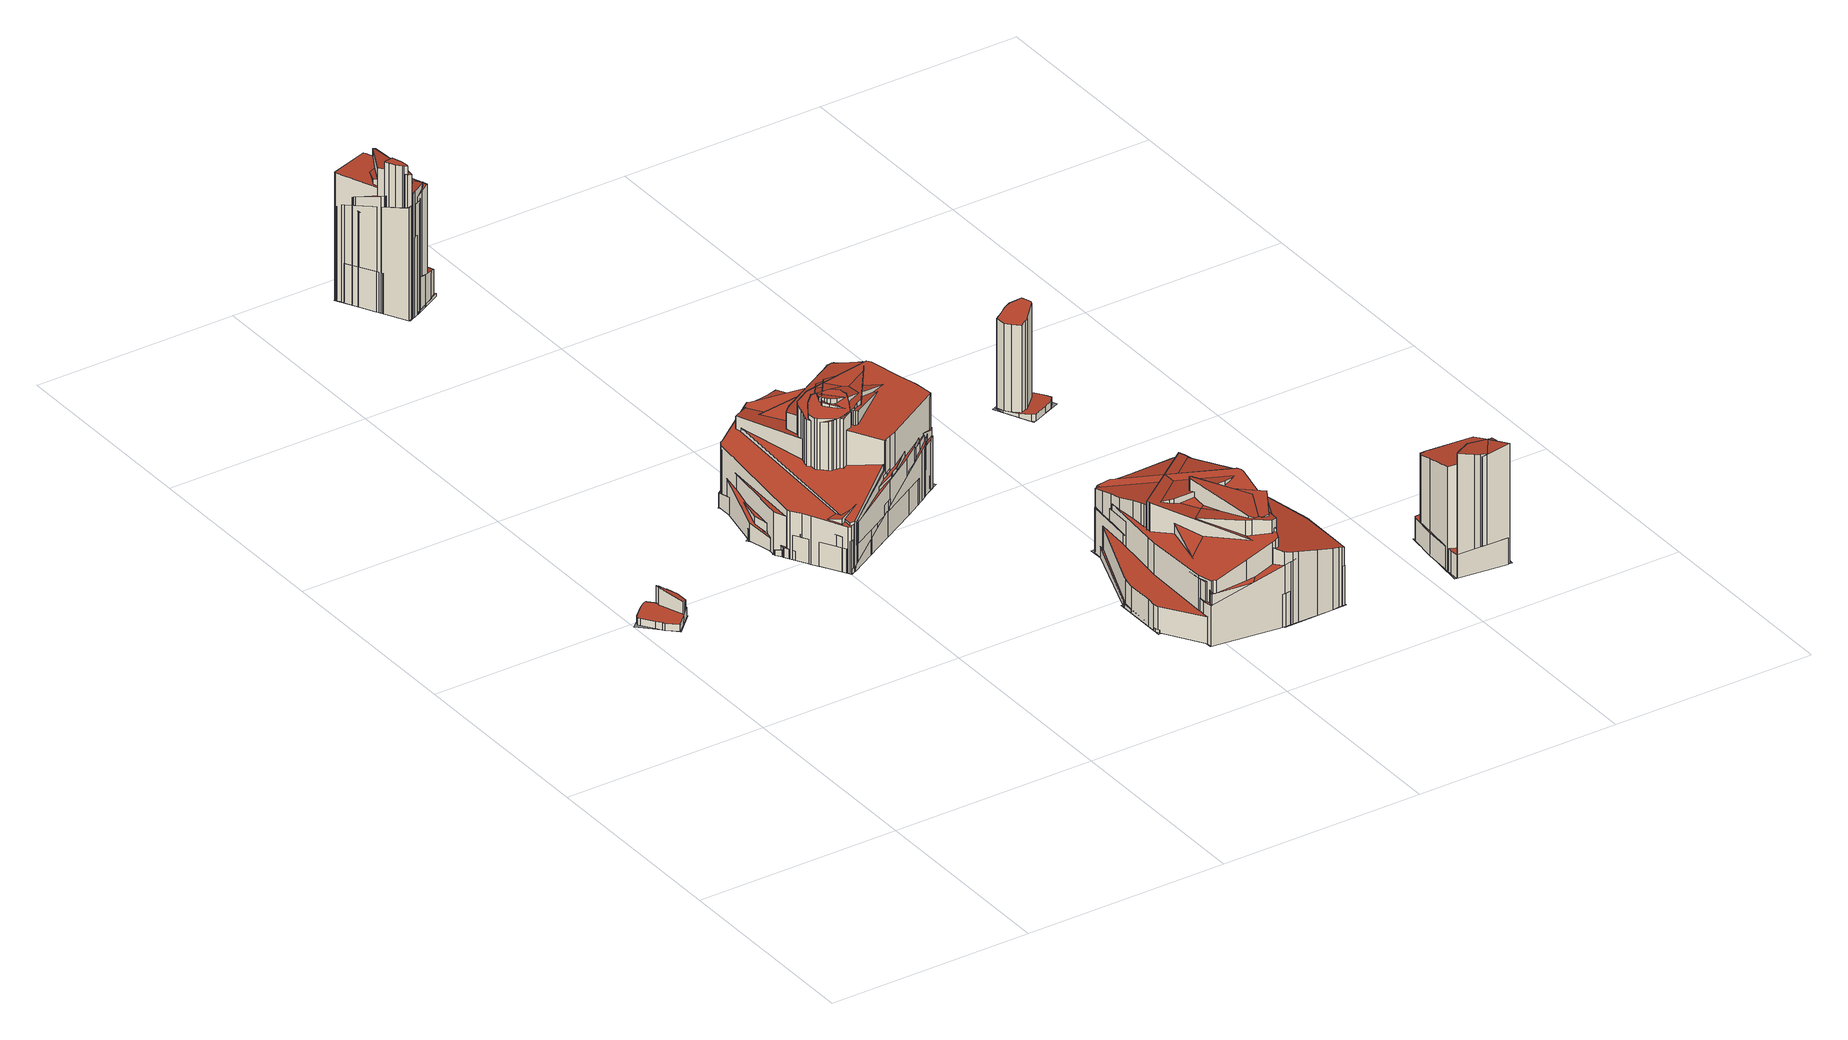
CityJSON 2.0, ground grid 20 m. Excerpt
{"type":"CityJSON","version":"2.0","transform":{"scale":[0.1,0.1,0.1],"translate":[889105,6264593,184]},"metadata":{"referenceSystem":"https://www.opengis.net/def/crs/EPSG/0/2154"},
"CityObjects":{
"building1":{"type":"Building","attributes":{"class":"Building"},"children":["building1-1"]},
"building1-1":{"type":"BuildingPart","parents":["building1"],"geometry":[{"type":"MultiSurface","lod":"2.2","boundaries":[[[0,1,2,3,4,5,6,7,8,9,10,11,12,13,14]],[[15,16,1,0]],[[16,17,2,1]],[[17,18,3,2]],[[18,19,4,3]],[[19,20,5,4]],[[20,21,6,5]],[[21,22,7,6]],[[22,23,8,7]],[[23,24,9,8]],[[24,25,10,9]],[[25,26,11,10]],[[26,27,12,11]],[[27,28,13,12]],[[28,29,14,13]],[[29,15,0,14]],[[30,31,32,33,34,35,36,37,38,39]],[[40,41,31,30]],[[41,42,32,31]],[[42,43,33,32]],[[43,44,34,33]],[[44,45,35,34]],[[45,46,36,35]],[[46,25,37,36]],[[25,47,38,37]],[[47,48,39,38]],[[48,40,30,39]],[[49,50,51,52]]],"semantics":{"surfaces":[{"type":"RoofSurface","rf_azimuth":213.31,"rf_slope":3.56},{"type":"WallSurface","on_footprint_edge":true},{"type":"RoofSurface","rf_azimuth":341.63,"rf_slope":17.51},{"type":"GroundSurface"}],"values":[0,1,1,1,1,1,1,1,1,1,1,1,1,1,1,1,2,1,1,1,1,1,1,1,1,1,1,3]}}]},
"building2":{"type":"Building","attributes":{"class":"Building"},"children":["building2-1"]},
"building2-1":{"type":"BuildingPart","parents":["building2"],"geometry":[{"type":"MultiSurface","lod":"2.2","boundaries":[[[53,54,55,56,57,58,59,60,61,62,63,64,65,66,67,68,69,70,71,72,73,74,75,76]],[[77,78,54,53]],[[78,79,55,54]],[[79,80,56,55]],[[80,81,57,56]],[[81,82,58,57]],[[82,83,59,58]],[[83,84,60,59]],[[84,85,61,60]],[[85,86,62,61]],[[86,87,63,62]],[[87,88,64,63]],[[88,89,65,64]],[[89,90,66,65]],[[90,91,67,66]],[[91,92,68,67]],[[92,93,69,68]],[[93,94,70,69]],[[94,95,71,70]],[[95,96,72,71]],[[96,97,73,72]],[[97,98,74,73]],[[98,99,75,74]],[[99,100,76,75]],[[100,77,53,76]],[[101,102,103,104,105,106,107,108,109,110,111,112,113,114,115,116,117,118]],[[119,120,102,101]],[[120,121,103,102]],[[121,122,104,103]],[[122,123,105,104]],[[123,124,106,105]],[[124,125,107,106]],[[125,126,108,107]],[[126,127,109,108]],[[127,128,110,109]],[[128,129,111,110]],[[129,130,112,111]],[[130,131,113,112]],[[131,132,114,113]],[[132,133,115,114]],[[133,134,116,115]],[[134,135,117,116]],[[135,136,118,117]],[[136,119,101,118]],[[137,138,139,140,141,142,143,144,145,146,147,148,149,150,151,152,153,154,155,156]],[[157,158,138,137]],[[158,159,139,138]],[[159,160,140,139]],[[160,161,141,140]],[[161,162,142,141]],[[162,163,143,142]],[[163,164,144,143]],[[164,83,145,144]],[[83,165,146,145]],[[165,166,147,146]],[[166,167,148,147]],[[167,168,149,148]],[[168,169,150,149]],[[169,170,151,150]],[[170,171,152,151]],[[171,172,153,152]],[[172,173,154,153]],[[173,174,155,154]],[[174,175,156,155]],[[175,157,137,156]],[[176,177,178,179,180,181,182,183,184,185,186,187,188,189,190,191,192,193,194,195,196,197,198]],[[199,200,177,176]],[[200,201,178,177]],[[201,202,179,178]],[[202,203,180,179]],[[203,204,181,180]],[[204,205,182,181]],[[205,206,183,182]],[[206,207,184,183]],[[207,208,185,184]],[[208,209,186,185]],[[209,210,187,186]],[[210,211,188,187]],[[211,212,189,188]],[[212,213,190,189]],[[213,214,191,190]],[[214,215,192,191]],[[215,216,193,192]],[[216,217,194,193]],[[217,218,195,194]],[[218,219,196,195]],[[219,220,197,196]],[[220,221,198,197]],[[221,199,176,198]],[[222,223,224,225,226,227,228,229,230,231,232,233,234,235,236,237]],[[238,239,223,222]],[[239,240,224,223]],[[240,241,225,224]],[[241,242,226,225]],[[242,243,227,226]],[[243,244,228,227]],[[244,245,229,228]],[[245,246,230,229]],[[246,247,231,230]],[[247,248,232,231]],[[248,249,233,232]],[[249,250,234,233]],[[250,251,235,234]],[[251,252,236,235]],[[252,253,237,236]],[[253,238,222,237]],[[254,255,256,257,258,259,260,261,262,263,264]],[[265,266,255,254]],[[266,267,256,255]],[[267,83,257,256]],[[83,268,258,257]],[[268,269,259,258]],[[269,270,260,259]],[[270,271,261,260]],[[271,272,262,261]],[[272,273,263,262]],[[273,274,264,263]],[[274,265,254,264]],[[275,276,277,278,279,280,281,282,283,284,285,286,287,288,289,290]],[[291,292,276,275]],[[292,293,277,276]],[[293,294,278,277]],[[294,295,279,278]],[[295,296,280,279]],[[296,297,281,280]],[[297,298,282,281]],[[298,299,283,282]],[[299,300,284,283]],[[300,301,285,284]],[[301,302,286,285]],[[302,303,287,286]],[[303,304,288,287]],[[304,305,289,288]],[[305,306,290,289]],[[306,291,275,290]],[[307,308,309,310,311,312,313,314,315,316,317,318,319,320]],[[321,322,308,307]],[[322,323,309,308]],[[323,324,310,309]],[[324,325,311,310]],[[325,326,312,311]],[[326,327,313,312]],[[327,328,314,313]],[[328,329,315,314]],[[329,330,316,315]],[[330,331,317,316]],[[331,332,318,317]],[[332,333,319,318]],[[333,334,320,319]],[[334,321,307,320]],[[335,336,337,338,339,340,341,342,343,344]],[[345,346,336,335]],[[346,347,337,336]],[[347,348,338,337]],[[348,349,339,338]],[[349,350,340,339]],[[350,351,341,340]],[[351,352,342,341]],[[352,353,343,342]],[[353,354,344,343]],[[354,345,335,344]],[[355,356,357,358,359,360,361,362,363,364]],[[365,366,356,355]],[[366,367,357,356]],[[367,368,358,357]],[[368,369,359,358]],[[369,370,360,359]],[[370,371,361,360]],[[371,372,362,361]],[[372,373,363,362]],[[373,374,364,363]],[[374,365,355,364]],[[375,376,377,378,379,380,381,382,383,384,385,386,387,388]],[[389,390,376,375]],[[390,391,377,376]],[[391,392,378,377]],[[392,393,379,378]],[[393,394,380,379]],[[394,395,381,380]],[[395,396,382,381]],[[396,397,383,382]],[[397,398,384,383]],[[398,399,385,384]],[[399,400,386,385]],[[400,401,387,386]],[[401,402,388,387]],[[402,389,375,388]],[[403,404,405,406,407,408,409,410,411]],[[412,413,404,403]],[[413,414,405,404]],[[414,415,406,405]],[[415,416,407,406]],[[416,417,408,407]],[[417,418,409,408]],[[418,419,410,409]],[[419,420,411,410]],[[420,412,403,411]],[[421,422,423,424,425,426,427,428,429,430,431,432,433]],[[434,435,422,421]],[[435,436,423,422]],[[436,324,424,423]],[[324,437,425,424]],[[437,438,426,425]],[[438,439,427,426]],[[439,440,428,427]],[[440,441,429,428]],[[441,442,430,429]],[[442,443,431,430]],[[443,444,432,431]],[[444,445,433,432]],[[445,434,421,433]],[[446,447,448,449,450,451,452,453,454]],[[455,456,447,446]],[[456,457,448,447]],[[457,458,449,448]],[[458,459,450,449]],[[459,129,451,450]],[[129,460,452,451]],[[460,461,453,452]],[[461,462,454,453]],[[462,455,446,454]],[[463,464,465,466,467,468,469,470,471,472,473]],[[474,475,464,463]],[[475,476,465,464]],[[476,477,466,465]],[[477,478,467,466]],[[478,479,468,467]],[[479,480,469,468]],[[480,481,470,469]],[[481,482,471,470]],[[482,483,472,471]],[[483,484,473,472]],[[484,474,463,473]],[[485,486,487,488,489,490,491,492,493,494]],[[495,496,486,485]],[[496,497,487,486]],[[497,498,488,487]],[[498,499,489,488]],[[499,500,490,489]],[[500,501,491,490]],[[501,502,492,491]],[[502,503,493,492]],[[503,504,494,493]],[[504,495,485,494]],[[505,506,507,508,509,510,511,512,513,514,515,516,517]],[[518,519,506,505]],[[519,520,507,506]],[[520,521,508,507]],[[521,500,509,508]],[[500,522,510,509]],[[522,523,511,510]],[[523,524,512,511]],[[524,525,513,512]],[[525,526,514,513]],[[526,527,515,514]],[[527,528,516,515]],[[528,445,517,516]],[[445,518,505,517]],[[529,530,531,532,533,534,535,536,537,538,539,540]],[[541,542,530,529]],[[542,543,531,530]],[[543,544,532,531]],[[544,545,533,532]],[[545,546,534,533]],[[546,547,535,534]],[[547,548,536,535]],[[548,549,537,536]],[[549,550,538,537]],[[550,551,539,538]],[[551,552,540,539]],[[552,541,529,540]],[[553,554,555,556,557,558,559,560,561,562]],[[563,564,554,553]],[[564,565,555,554]],[[565,566,556,555]],[[566,567,557,556]],[[567,568,558,557]],[[568,569,559,558]],[[569,570,560,559]],[[570,571,561,560]],[[571,572,562,561]],[[572,563,553,562]],[[573,574,575,576,577,578,579,580,581]],[[582,583,574,573]],[[583,584,575,574]],[[584,585,576,575]],[[585,586,577,576]],[[586,587,578,577]],[[587,588,579,578]],[[588,589,580,579]],[[589,100,581,580]],[[100,582,573,581]],[[590,591,592,593,594,250,595,596]]],"semantics":{"surfaces":[{"type":"RoofSurface","rf_azimuth":251.4,"rf_slope":0.733},{"type":"WallSurface","on_footprint_edge":true},{"type":"RoofSurface","rf_azimuth":300.31,"rf_slope":16.23},{"type":"RoofSurface","rf_azimuth":219.89,"rf_slope":12.36},{"type":"RoofSurface","rf_azimuth":119.21,"rf_slope":16.59},{"type":"RoofSurface","rf_azimuth":30.86,"rf_slope":15.33},{"type":"RoofSurface","rf_azimuth":140.61,"rf_slope":19.87},{"type":"RoofSurface","rf_azimuth":224.79,"rf_slope":9.28},{"type":"RoofSurface","rf_azimuth":172.1,"rf_slope":3.95},{"type":"RoofSurface","rf_azimuth":225.27,"rf_slope":9.27},{"type":"RoofSurface","rf_azimuth":43.74,"rf_slope":17.22},{"type":"RoofSurface","rf_azimuth":132.76,"rf_slope":17.07},{"type":"RoofSurface","rf_azimuth":217.09,"rf_slope":14.42},{"type":"RoofSurface","rf_azimuth":227.41,"rf_slope":19.9},{"type":"RoofSurface","rf_azimuth":153.24,"rf_slope":17.42},{"type":"RoofSurface","rf_azimuth":231.17,"rf_slope":7.85},{"type":"RoofSurface","rf_azimuth":359.58,"rf_slope":15.93},{"type":"RoofSurface","rf_azimuth":329.15,"rf_slope":6.77},{"type":"RoofSurface","rf_azimuth":325.6,"rf_slope":16.06},{"type":"RoofSurface","rf_azimuth":320.39,"rf_slope":10.38},{"type":"RoofSurface","rf_azimuth":175.36,"rf_slope":18.06},{"type":"GroundSurface"}],"values":[0,1,1,1,1,1,1,1,1,1,1,1,1,1,1,1,1,1,1,1,1,1,1,1,1,2,1,1,1,1,1,1,1,1,1,1,1,1,1,1,1,1,1,1,3,1,1,1,1,1,1,1,1,1,1,1,1,1,1,1,1,1,1,1,1,4,1,1,1,1,1,1,1,1,1,1,1,1,1,1,1,1,1,1,1,1,1,1,1,5,1,1,1,1,1,1,1,1,1,1,1,1,1,1,1,1,6,1,1,1,1,1,1,1,1,1,1,1,7,1,1,1,1,1,1,1,1,1,1,1,1,1,1,1,1,8,1,1,1,1,1,1,1,1,1,1,1,1,1,1,9,1,1,1,1,1,1,1,1,1,1,10,1,1,1,1,1,1,1,1,1,1,11,1,1,1,1,1,1,1,1,1,1,1,1,1,1,12,1,1,1,1,1,1,1,1,1,13,1,1,1,1,1,1,1,1,1,1,1,1,1,14,1,1,1,1,1,1,1,1,1,15,1,1,1,1,1,1,1,1,1,1,1,16,1,1,1,1,1,1,1,1,1,1,17,1,1,1,1,1,1,1,1,1,1,1,1,1,18,1,1,1,1,1,1,1,1,1,1,1,1,19,1,1,1,1,1,1,1,1,1,1,20,1,1,1,1,1,1,1,1,1,21]}}]},
"building3":{"type":"Building","attributes":{"class":"Building"},"children":["building3-1"]},
"building3-1":{"type":"BuildingPart","parents":["building3"],"geometry":[{"type":"MultiSurface","lod":"2.2","boundaries":[[[597,598,599,600,601,602,603,604,605,606,607,608,609,610,611,612]],[[613,614,598,597]],[[614,615,599,598]],[[615,616,600,599]],[[616,617,601,600]],[[617,618,602,601]],[[618,619,603,602]],[[619,620,604,603]],[[620,621,605,604]],[[621,622,606,605]],[[622,623,607,606]],[[623,624,608,607]],[[624,625,609,608]],[[625,626,610,609]],[[626,627,611,610]],[[627,628,612,611]],[[628,613,597,612]],[[629,630,631,632,633,634,635,636,637,638,639]],[[640,614,630,629]],[[614,641,631,630]],[[641,642,632,631]],[[642,643,633,632]],[[643,644,634,633]],[[644,645,635,634]],[[645,646,636,635]],[[646,647,637,636]],[[647,648,638,637]],[[648,649,639,638]],[[649,640,629,639]],[[650,651,652,653,654,655,656,657,658,659,660]],[[661,662,651,650]],[[662,663,652,651]],[[663,664,653,652]],[[664,665,654,653]],[[665,666,655,654]],[[666,667,656,655]],[[667,668,657,656]],[[668,669,658,657]],[[669,670,659,658]],[[670,671,660,659]],[[671,661,650,660]],[[672,673,674,675,676,677,678,679,680,681,682]],[[683,684,673,672]],[[684,685,674,673]],[[685,686,675,674]],[[686,687,676,675]],[[687,688,677,676]],[[688,689,678,677]],[[689,690,679,678]],[[690,646,680,679]],[[646,691,681,680]],[[691,692,682,681]],[[692,683,672,682]],[[693,694,695,696,697,698]],[[699,700,694,693]],[[700,701,695,694]],[[701,702,696,695]],[[702,703,697,696]],[[703,704,698,697]],[[704,699,693,698]],[[705,706,707,708,709,710,711,712,713,714]],[[715,716,706,705]],[[716,717,707,706]],[[717,718,708,707]],[[718,719,709,708]],[[719,618,710,709]],[[618,720,711,710]],[[720,721,712,711]],[[721,722,713,712]],[[722,723,714,713]],[[723,715,705,714]],[[724,725,726,727,728,729,730,731,732,733,734,735,736]],[[737,661,725,724]],[[661,738,726,725]],[[738,617,727,726]],[[617,739,728,727]],[[739,664,729,728]],[[664,740,730,729]],[[740,741,731,730]],[[741,742,732,731]],[[742,743,733,732]],[[743,744,734,733]],[[744,735,734]],[[744,745,736,735]],[[745,737,724,736]],[[746,747,748,749,750,751,752,753,754]],[[755,756,747,746]],[[756,757,748,747]],[[757,758,749,748]],[[758,759,750,749]],[[759,760,751,750]],[[760,761,752,751]],[[761,762,753,752]],[[762,763,754,753]],[[763,755,746,754]],[[764,765,766,767,768,769,770,771,772,773,774]],[[775,776,765,764]],[[776,777,766,765]],[[777,778,767,766]],[[778,779,768,767]],[[779,780,769,768]],[[780,781,770,769]],[[781,782,771,770]],[[782,783,772,771]],[[783,784,773,772]],[[784,785,774,773]],[[785,775,764,774]],[[786,787,788,789,790,791,792,793,794]],[[795,739,787,786]],[[739,664,788,787]],[[664,796,789,788]],[[796,797,790,789]],[[797,798,791,790]],[[798,799,792,791]],[[799,800,793,792]],[[800,801,794,793]],[[801,795,786,794]],[[802,803,804,805,806,807,808]],[[809,775,803,802]],[[775,810,804,803]],[[810,811,805,804]],[[811,812,806,805]],[[812,813,807,806]],[[813,814,808,807]],[[814,809,802,808]],[[721,815,816,817]]],"semantics":{"surfaces":[{"type":"RoofSurface","rf_azimuth":29.7,"rf_slope":15.99},{"type":"WallSurface","on_footprint_edge":true},{"type":"RoofSurface","rf_azimuth":163.55,"rf_slope":18.87},{"type":"RoofSurface","rf_azimuth":324.08,"rf_slope":17.37},{"type":"RoofSurface","rf_azimuth":331.83,"rf_slope":7.27},{"type":"RoofSurface","rf_azimuth":101.1,"rf_slope":16.75},{"type":"RoofSurface","rf_azimuth":169.41,"rf_slope":1.29},{"type":"RoofSurface","rf_azimuth":102.75,"rf_slope":18.9},{"type":"RoofSurface","rf_azimuth":26.15,"rf_slope":16.04},{"type":"RoofSurface","rf_azimuth":45.09,"rf_slope":4.48},{"type":"RoofSurface","rf_azimuth":93.57,"rf_slope":18.21},{"type":"RoofSurface","rf_azimuth":38.35,"rf_slope":15.05},{"type":"GroundSurface"}],"values":[0,1,1,1,1,1,1,1,1,1,1,1,1,1,1,1,1,2,1,1,1,1,1,1,1,1,1,1,1,3,1,1,1,1,1,1,1,1,1,1,1,4,1,1,1,1,1,1,1,1,1,1,1,5,1,1,1,1,1,1,6,1,1,1,1,1,1,1,1,1,1,7,1,1,1,1,1,1,1,1,1,1,1,1,1,8,1,1,1,1,1,1,1,1,1,9,1,1,1,1,1,1,1,1,1,1,1,10,1,1,1,1,1,1,1,1,1,11,1,1,1,1,1,1,1,12]}}]},
"building4":{"type":"Building","attributes":{"class":"Building"},"children":["building4-1"]},
"building4-1":{"type":"BuildingPart","parents":["building4"],"geometry":[{"type":"MultiSurface","lod":"2.2","boundaries":[[[818,819,820,821,822,823,824,825,826,827,828,829,830,831,832,833,834,835,836]],[[837,838,819,818]],[[838,839,820,819]],[[839,840,821,820]],[[840,841,822,821]],[[841,842,823,822]],[[842,843,824,823]],[[843,844,825,824]],[[844,845,826,825]],[[845,846,827,826]],[[846,847,828,827]],[[847,848,829,828]],[[848,849,830,829]],[[849,850,831,830]],[[850,851,832,831]],[[851,852,833,832]],[[852,853,834,833]],[[853,854,835,834]],[[854,855,836,835]],[[855,837,818,836]],[[856,857,858,859,860,861,862,863,864,865,866,867,868,869,870,871,872,873,874]],[[875,876,857,856]],[[876,877,858,857]],[[877,878,859,858]],[[878,879,860,859]],[[879,880,861,860]],[[880,881,862,861]],[[881,882,863,862]],[[882,883,864,863]],[[883,884,865,864]],[[884,885,866,865]],[[885,886,867,866]],[[886,887,868,867]],[[887,888,869,868]],[[888,889,870,869]],[[889,890,871,870]],[[890,891,872,871]],[[891,892,873,872]],[[892,893,874,873]],[[893,875,856,874]],[[894,895,896,897,898,899,900,901,902,903,904,905,906,907,908,909,910,911,912,913,914]],[[915,916,895,894]],[[916,917,896,895]],[[917,918,897,896]],[[918,919,898,897]],[[919,920,899,898]],[[920,921,900,899]],[[921,922,901,900]],[[922,923,902,901]],[[923,924,903,902]],[[924,925,904,903]],[[925,926,905,904]],[[926,927,906,905]],[[927,928,907,906]],[[928,929,908,907]],[[929,930,909,908]],[[930,931,910,909]],[[931,932,911,910]],[[932,933,912,911]],[[933,934,913,912]],[[934,935,914,913]],[[935,915,894,914]],[[936,937,938,939,940,941,942,943,944,945,946,947,948,949,950,951,952]],[[953,954,937,936]],[[954,955,938,937]],[[955,956,939,938]],[[956,957,940,939]],[[957,958,941,940]],[[958,959,942,941]],[[959,960,943,942]],[[960,961,944,943]],[[961,962,945,944]],[[962,963,946,945]],[[963,964,947,946]],[[964,965,948,947]],[[965,966,949,948]],[[966,967,950,949]],[[967,968,951,950]],[[968,969,952,951]],[[969,953,936,952]],[[970,971,972,973,974,975,976,977,978,979,980,981,982,983,984,985,986,987,988]],[[989,990,971,970]],[[990,991,972,971]],[[991,992,973,972]],[[992,993,974,973]],[[993,994,975,974]],[[994,995,976,975]],[[995,996,977,976]],[[996,997,978,977]],[[997,998,979,978]],[[998,999,980,979]],[[999,1000,981,980]],[[1000,1001,982,981]],[[1001,1002,983,982]],[[1002,1003,984,983]],[[1003,1004,985,984]],[[1004,1005,986,985]],[[1005,1006,987,986]],[[1006,1007,988,987]],[[1007,989,970,988]],[[1008,1009,1010,1011,1012,1013,1014,1015,1016,1017,1018,1019]],[[1020,1021,1009,1008]],[[1021,1022,1010,1009]],[[1022,1023,1011,1010]],[[1023,1024,1012,1011]],[[1024,1025,1013,1012]],[[1025,1026,1014,1013]],[[1026,1027,1015,1014]],[[1027,1028,1016,1015]],[[1028,1029,1017,1016]],[[1029,1030,1018,1017]],[[1030,1031,1019,1018]],[[1031,1020,1008,1019]],[[1032,1033,1034,1035,1036,1037,1038,1039,1040,1041,1042,1043]],[[1044,1045,1033,1032]],[[1045,958,1034,1033]],[[958,1046,1035,1034]],[[1046,1047,1036,1035]],[[1047,1048,1037,1036]],[[1048,1049,1038,1037]],[[1049,1050,1039,1038]],[[1050,1051,1040,1039]],[[1051,1052,1041,1040]],[[1052,1053,1042,1041]],[[1053,1054,1043,1042]],[[1054,1044,1032,1043]],[[1055,1056,1057,1058,1059,1060,1061,1062,1063,1064]],[[1065,1066,1056,1055]],[[1066,1067,1057,1056]],[[1067,1068,1058,1057]],[[1068,1069,1059,1058]],[[1069,1070,1060,1059]],[[1070,1071,1061,1060]],[[1071,1072,1062,1061]],[[1072,1073,1063,1062]],[[1073,1074,1064,1063]],[[1074,1065,1055,1064]],[[1075,1076,1077,1078,1079,1080,1081,1082]],[[1083,1084,1076,1075]],[[1084,1085,1077,1076]],[[1085,1086,1078,1077]],[[1086,1087,1079,1078]],[[1087,1088,1080,1079]],[[1088,1089,1081,1080]],[[1089,1090,1082,1081]],[[1090,1083,1075,1082]],[[1091,1092,1093,1094,1095,1096,1097,1098,1099,1100,1101]],[[1102,1103,1092,1091]],[[1103,1104,1093,1092]],[[1104,1105,1094,1093]],[[1105,883,1095,1094]],[[883,1106,1096,1095]],[[1106,1107,1097,1096]],[[1107,1108,1098,1097]],[[1108,1109,1099,1098]],[[1109,1110,1100,1099]],[[1110,1111,1101,1100]],[[1111,1102,1091,1101]],[[1112,1113,1114,1115,1116,1117]],[[1118,1119,1113,1112]],[[1119,1120,1114,1113]],[[1120,1121,1115,1114]],[[1121,1122,1116,1115]],[[1122,1123,1117,1116]],[[1123,1118,1112,1117]],[[1124,1125,1126,1127,1128]],[[1129,958,1125,1124]],[[958,1130,1126,1125]],[[1130,1131,1127,1126]],[[1131,1132,1128,1127]],[[1132,1129,1124,1128]],[[1133,1134,1135,1136,1137,1138,1139]],[[1140,1141,1134,1133]],[[1141,1142,1135,1134]],[[1142,1143,1136,1135]],[[1143,1144,1137,1136]],[[1144,1145,1138,1137]],[[1145,1146,1139,1138]],[[1146,1140,1133,1139]],[[1147,1148,1149,1150,1151,1152,1153,1154,1155]],[[1156,1157,1148,1147]],[[1157,1158,1149,1148]],[[1158,1159,1150,1149]],[[1159,1160,1151,1150]],[[1160,1161,1152,1151]],[[1161,1162,1153,1152]],[[1162,1163,1154,1153]],[[1163,1164,1155,1154]],[[1164,1156,1147,1155]],[[1165,1166,1167,1168,1169,1170,1171,1172]],[[1173,1174,1166,1165]],[[1174,1130,1167,1166]],[[1130,1069,1168,1167]],[[1069,1175,1169,1168]],[[1175,1176,1170,1169]],[[1176,1177,1171,1170]],[[1177,956,1172,1171]],[[956,1173,1165,1172]],[[1178,1179,1180,1181,1182,1183,1184,1185,1186,1187,1188,1189,1190,1191,1192]]],"semantics":{"surfaces":[{"type":"RoofSurface","rf_azimuth":177.57,"rf_slope":16.23},{"type":"WallSurface","on_footprint_edge":true},{"type":"RoofSurface","rf_azimuth":2.25,"rf_slope":15.05},{"type":"RoofSurface","rf_azimuth":90.79,"rf_slope":16.51},{"type":"RoofSurface","rf_azimuth":198.53,"rf_slope":5.57},{"type":"RoofSurface","rf_azimuth":193.78,"rf_slope":7.68},{"type":"RoofSurface","rf_azimuth":80.78,"rf_slope":13.97},{"type":"RoofSurface","rf_azimuth":313.46,"rf_slope":5.13},{"type":"RoofSurface","rf_azimuth":171.8,"rf_slope":14.93},{"type":"RoofSurface","rf_azimuth":155.2,"rf_slope":16.69},{"type":"RoofSurface","rf_azimuth":197.56,"rf_slope":9.86},{"type":"RoofSurface","rf_azimuth":189.35,"rf_slope":17.69},{"type":"RoofSurface","rf_azimuth":186.92,"rf_slope":18.6},{"type":"RoofSurface","rf_azimuth":327.95,"rf_slope":7.51},{"type":"RoofSurface","rf_azimuth":73.84,"rf_slope":12.07},{"type":"RoofSurface","rf_azimuth":258.95,"rf_slope":17.49},{"type":"GroundSurface"}],"values":[0,1,1,1,1,1,1,1,1,1,1,1,1,1,1,1,1,1,1,1,2,1,1,1,1,1,1,1,1,1,1,1,1,1,1,1,1,1,1,1,3,1,1,1,1,1,1,1,1,1,1,1,1,1,1,1,1,1,1,1,1,1,4,1,1,1,1,1,1,1,1,1,1,1,1,1,1,1,1,1,5,1,1,1,1,1,1,1,1,1,1,1,1,1,1,1,1,1,1,1,6,1,1,1,1,1,1,1,1,1,1,1,1,7,1,1,1,1,1,1,1,1,1,1,1,1,8,1,1,1,1,1,1,1,1,1,1,9,1,1,1,1,1,1,1,1,10,1,1,1,1,1,1,1,1,1,1,1,11,1,1,1,1,1,1,12,1,1,1,1,1,13,1,1,1,1,1,1,1,14,1,1,1,1,1,1,1,1,1,15,1,1,1,1,1,1,1,1,16]}}]},
"building5":{"type":"Building","attributes":{"class":"Building"},"children":["building5-1"]},
"building5-1":{"type":"BuildingPart","parents":["building5"],"geometry":[{"type":"MultiSurface","lod":"2.2","boundaries":[[[1193,1194,1195,1196,1197,1198,1199,1200,1201,1202,1203,1204,1205,1206,1207]],[[1208,1194,1193]],[[1208,1209,1195,1194]],[[1209,1210,1196,1195]],[[1210,1211,1197,1196]],[[1211,1212,1198,1197]],[[1212,1213,1199,1198]],[[1213,1214,1200,1199]],[[1214,1215,1201,1200]],[[1215,1216,1202,1201]],[[1216,1217,1203,1202]],[[1217,1218,1204,1203]],[[1218,1205,1204]],[[1219,1220,1221,1222,1223,1224,1225,1226,1227,1228,1229,1230,1231,1232,1233]],[[1234,1235,1220,1219]],[[1235,1236,1221,1220]],[[1236,1237,1222,1221]],[[1237,1238,1223,1222]],[[1238,1239,1224,1223]],[[1239,1240,1225,1224]],[[1240,1241,1226,1225]],[[1241,1242,1227,1226]],[[1242,1243,1228,1227]],[[1243,1244,1229,1228]],[[1244,1245,1230,1229]],[[1245,1246,1231,1230]],[[1246,1247,1232,1231]],[[1247,1248,1233,1232]],[[1248,1234,1219,1233]],[[1249,1250,1251,1252]]],"semantics":{"surfaces":[{"type":"RoofSurface","rf_azimuth":116.72,"rf_slope":10.31},{"type":"WallSurface","on_footprint_edge":true},{"type":"RoofSurface","rf_azimuth":176.41,"rf_slope":15.6},{"type":"GroundSurface"}],"values":[0,1,1,1,1,1,1,1,1,1,1,1,1,2,1,1,1,1,1,1,1,1,1,1,1,1,1,1,1,3]}}]},
"building6":{"type":"Building","attributes":{"class":"Building"},"children":["building6-1"]},
"building6-1":{"type":"BuildingPart","parents":["building6"],"geometry":[{"type":"MultiSurface","lod":"2.2","boundaries":[[[1253,1254,1255,1256,1257,1258,1259,1260,1261,1262,1263,1264]],[[1265,1266,1254,1253]],[[1266,1267,1255,1254]],[[1267,1268,1256,1255]],[[1268,1269,1257,1256]],[[1269,1270,1258,1257]],[[1270,1271,1259,1258]],[[1271,1272,1260,1259]],[[1272,1273,1261,1260]],[[1273,1274,1262,1261]],[[1274,1275,1263,1262]],[[1275,1276,1264,1263]],[[1276,1265,1253,1264]],[[1277,1278,1279,1280,1281,1282,1283,1284,1285,1286]],[[1287,1288,1278,1277]],[[1288,1289,1279,1278]],[[1289,1290,1280,1279]],[[1290,1291,1281,1280]],[[1291,1292,1282,1281]],[[1292,1293,1283,1282]],[[1293,1294,1284,1283]],[[1294,1295,1285,1284]],[[1295,1296,1286,1285]],[[1296,1287,1277,1286]],[[1297,1298,1299,1300,1301,1302,1303,1304,1305,1306,1307]],[[1308,1309,1298,1297]],[[1309,1310,1299,1298]],[[1310,1311,1300,1299]],[[1311,1312,1301,1300]],[[1312,1313,1302,1301]],[[1313,1314,1303,1302]],[[1314,1315,1304,1303]],[[1315,1316,1305,1304]],[[1316,1317,1306,1305]],[[1317,1318,1307,1306]],[[1318,1308,1297,1307]],[[1319,1320,1321,1322]]],"semantics":{"surfaces":[{"type":"RoofSurface","rf_azimuth":174.03,"rf_slope":3.08},{"type":"WallSurface","on_footprint_edge":true},{"type":"RoofSurface","rf_azimuth":124.26,"rf_slope":19.5},{"type":"RoofSurface","rf_azimuth":350.1,"rf_slope":18.17},{"type":"GroundSurface"}],"values":[0,1,1,1,1,1,1,1,1,1,1,1,1,2,1,1,1,1,1,1,1,1,1,1,3,1,1,1,1,1,1,1,1,1,1,1,4]}}]}
},
"vertices":[
[5,396,15],[6,394,15],[14,383,15],[18,378,15],[19,376,15],[29,367,15],[38,375,16],[47,384,17],[47,385,17],[44,389,17],[36,398,17],[24,411,17],[22,412,16],[16,408,16],[6,399,15],[5,396,8],[6,394,8],[14,383,8],[18,378,8],[19,376,8],[29,367,8],[38,375,8],[47,384,8],[47,385,8],[44,389,8],[36,398,8],[24,411,8],[22,412,8],[16,408,8],[6,399,8],[30,405,34],[30,401,34],[39,378,29],[40,377,29],[42,379,28],[43,380,28],[42,390,29],[36,398,32],[35,399,32],[31,403,34],[30,405,8],[30,401,8],[39,378,8],[40,377,8],[42,379,8],[43,380,8],[42,390,8],[35,399,8],[31,403,8],[48,384,8],[22,414,8],[1,395,8],[29,366,8],
[152,437,44],[159,406,43],[161,399,43],[162,396,43],[188,352,43],[197,351,43],[200,352,43],[222,364,43],[232,370,43],[284,399,44],[299,408,44],[307,413,44],[316,419,44],[323,425,44],[326,429,44],[327,434,45],[286,499,45],[258,543,46],[217,531,45],[213,529,45],[192,518,45],[172,507,45],[163,494,45],[163,493,45],[152,437,19],[159,406,19],[161,399,19],[162,396,19],[188,352,19],[197,351,19],[200,352,19],[222,364,19],[232,370,19],[284,399,19],[299,408,19],[307,413,19],[316,419,19],[323,425,19],[326,429,19],[327,434,19],[286,499,19],[258,543,19],[217,531,19],[213,529,19],[192,518,19],[172,507,19],[163,494,19],[163,493,19],[200,432,129],[200,429,128],[252,388,110],[253,388,110],[259,391,110],[266,394,110],[325,428,110],[327,430,110],[327,431,110],[321,443,114],[313,456,118],[299,478,126],[295,480,127],[221,460,133],[205,451,133],[202,445,132],[202,441,131],[201,437,130],[200,432,19],[200,429,19],[252,388,19],[253,388,19],[259,391,19],[266,394,19],[325,428,19],[327,430,19],[327,431,19],[321,443,19],[313,456,19],[299,478,19],[295,480,19],[221,460,19],[205,451,19],[202,445,19],[202,441,19],[201,437,19],[159,498,81],[160,400,67],[161,397,67],[167,388,67],[171,380,67],[189,351,65],[191,349,65],[195,350,66],[200,352,67],[317,432,98],[321,435,99],[321,437,100],[313,455,101],[289,493,102],[283,501,102],[207,526,93],[205,527,93],[192,519,90],[163,502,82],[161,501,82],[159,498,19],[160,400,19],[161,397,19],[167,388,19],[171,380,19],[189,351,19],[191,349,19],[195,350,19],[317,432,19],[321,435,19],[321,437,19],[313,455,19],[289,493,19],[283,501,19],[207,526,19],[205,527,19],[192,519,19],[163,502,19],[161,501,19],[204,466,115],[206,419,128],[211,413,130],[213,411,131],[215,411,131],[217,410,132],[221,409,133],[226,410,133],[238,414,134],[244,419,134],[252,424,133],[295,483,124],[295,485,124],[293,489,122],[285,501,118],[281,508,116],[280,510,115],[275,509,115],[269,506,114],[249,495,114],[217,476,115],[212,473,115],[209,471,115],[204,466,19],[206,419,19],[211,413,19],[213,411,19],[215,411,19],[217,410,19],[221,409,19],[226,410,19],[238,414,19],[244,419,19],[252,424,19],[295,483,19],[295,485,19],[293,489,19],[285,501,19],[281,508,19],[280,510,19],[275,509,19],[269,506,19],[249,495,19],[217,476,19],[212,473,19],[209,471,19],[180,506,99],[204,429,104],[208,422,104],[215,415,103],[221,411,102],[252,394,98],[254,394,97],[326,427,75],[328,430,75],[298,480,75],[270,526,75],[258,545,75],[253,554,75],[239,546,79],[209,529,89],[180,507,98],[180,506,19],[204,429,19],[208,422,19],[215,415,19],[221,411,19],[252,394,19],[254,394,19],[326,427,19],[328,430,19],[298,480,19],[270,526,19],[258,545,19],[253,554,19],[239,546,19],[209,529,19],[180,507,19],[149,441,30],[166,389,46],[173,379,50],[200,352,64],[253,382,72],[281,398,76],[296,408,78],[321,430,80],[324,433,80],[263,537,39],[164,493,22],[149,441,19],[166,389,19],[173,379,19],[253,382,19],[281,398,19],[296,408,19],[321,430,19],[324,433,19],[263,537,19],[164,493,19],[202,429,132],[203,422,132],[204,420,132],[223,407,132],[232,410,134],[232,411,134],[239,424,136],[242,432,138],[241,436,138],[241,439,138],[235,445,138],[225,447,137],[217,448,137],[209,441,135],[208,439,134],[202,430,133],[202,429,19],[203,422,19],[204,420,19],[223,407,19],[232,410,19],[232,411,19],[239,424,19],[242,432,19],[241,436,19],[241,439,19],[235,445,19],[225,447,19],[217,448,19],[209,441,19],[208,439,19],[202,430,19],[160,494,47],[161,415,48],[166,390,49],[191,348,51],[198,352,51],[250,380,54],[263,388,55],[276,396,56],[303,468,57],[301,471,57],[255,548,53],[251,551,53],[215,531,51],[174,508,48],[160,494,19],[161,415,19],[166,390,19],[191,348,19],[198,352,19],[250,380,19],[263,388,19],[276,396,19],[303,468,19],[301,471,19],[255,548,19],[251,551,19],[215,531,19],[174,508,19],[159,497,77],[176,400,68],[197,362,66],[257,386,75],[259,387,76],[266,391,77],[325,435,89],[284,499,92],[278,504,92],[171,507,80],[159,497,19],[176,400,19],[197,362,19],[257,386,19],[259,387,19],[266,391,19],[325,435,19],[284,499,19],[278,504,19],[171,507,19],[218,437,140],[220,432,141],[221,430,141],[223,428,141],[229,427,140],[242,429,136],[311,458,114],[288,492,113],[238,472,128],[223,451,136],[218,437,19],[220,432,19],[221,430,19],[223,428,19],[229,427,19],[242,429,19],[311,458,19],[288,492,19],[238,472,19],[223,451,19],[158,500,33],[159,409,53],[187,356,71],[253,387,78],[290,411,80],[316,429,82],[321,433,82],[323,434,82],[315,449,77],[255,550,42],[254,552,41],[250,551,40],[246,549,40],[231,542,39],[158,500,19],[159,409,19],[187,356,19],[253,387,19],[290,411,19],[316,429,19],[321,433,19],[323,434,19],[315,449,19],[255,550,19],[254,552,19],[250,551,19],[246,549,19],[231,542,19],[181,505,90],[191,351,68],[195,349,69],[278,408,95],[279,409,95],[312,452,109],[312,455,109],[286,495,110],[181,506,90],[181,505,19],[191,351,19],[195,349,19],[278,408,19],[279,409,19],[312,452,19],[312,455,19],[286,495,19],[181,506,19],[149,440,37],[158,403,29],[158,402,29],[191,348,23],[196,349,24],[306,412,68],[311,415,70],[314,418,71],[327,432,78],[280,507,87],[205,526,74],[173,507,61],[161,499,56],[149,440,19],[158,403,19],[158,402,19],[196,349,19],[306,412,19],[311,415,19],[314,418,19],[327,432,19],[280,507,19],[205,526,19],[173,507,19],[161,499,19],[154,409,24],[196,353,44],[267,390,58],[322,422,69],[326,425,70],[313,456,62],[271,524,41],[170,487,18],[169,482,18],[154,409,19],[196,353,19],[267,390,19],[322,422,19],[326,425,19],[271,524,19],[170,487,19],[169,482,19],[162,496,72],[163,399,62],[163,395,62],[213,360,62],[215,361,62],[305,414,76],[314,420,77],[314,421,77],[264,496,81],[214,532,81],[177,510,75],[162,496,19],[163,399,19],[163,395,19],[213,360,19],[215,361,19],[305,414,19],[314,420,19],[314,421,19],[264,496,19],[214,532,19],[177,510,19],[217,431,138],[221,426,137],[236,412,133],[237,411,133],[241,412,131],[306,462,113],[292,485,117],[246,472,130],[218,434,138],[218,433,138],[217,431,19],[221,426,19],[236,412,19],[237,411,19],[241,412,19],[306,462,19],[292,485,19],[246,472,19],[218,434,19],[218,433,19],[154,411,61],[186,355,54],[198,354,53],[308,422,46],[306,462,49],[304,465,49],[297,480,51],[258,541,59],[252,550,60],[206,527,63],[200,524,63],[194,520,64],[161,499,66],[154,411,19],[186,355,19],[198,354,19],[308,422,19],[304,465,19],[297,480,19],[258,541,19],[252,550,19],[206,527,19],[200,524,19],[194,520,19],[205,432,119],[207,426,118],[208,423,117],[209,421,117],[213,416,115],[250,396,103],[290,416,97],[323,433,92],[322,437,92],[311,455,98],[293,483,107],[205,435,120],[205,432,19],[207,426,19],[208,423,19],[209,421,19],[213,416,19],[250,396,19],[290,416,19],[323,433,19],[322,437,19],[311,455,19],[293,483,19],[205,435,19],[204,437,101],[206,426,99],[207,423,99],[210,419,98],[213,417,97],[249,397,90],[293,418,86],[317,446,86],[279,507,98],[210,465,103],[204,437,19],[206,426,19],[207,423,19],[210,419,19],[213,417,19],[249,397,19],[293,418,19],[317,446,19],[279,507,19],[210,465,19],[150,444,26],[151,442,26],[193,351,42],[242,376,58],[248,401,59],[268,523,62],[231,538,50],[199,523,40],[163,493,29],[150,444,19],[151,442,19],[193,351,19],[242,376,19],[248,401,19],[268,523,19],[231,538,19],[199,523,19],[147,442,19],[164,418,19],[153,411,19],[191,347,19],[331,427,19],[157,499,19],[180,462,19],
[69,942,69],[70,935,69],[84,908,70],[95,890,69],[103,881,69],[107,883,67],[123,891,62],[133,897,59],[138,901,57],[138,902,57],[134,912,57],[112,952,56],[105,964,56],[96,960,59],[78,950,65],[72,947,67],[69,942,30],[70,935,30],[84,908,30],[95,890,30],[103,881,30],[107,883,30],[123,891,30],[133,897,30],[138,901,30],[138,902,30],[134,912,30],[112,952,30],[105,964,30],[96,960,30],[78,950,30],[72,947,30],[67,942,125],[70,935,127],[99,880,142],[118,889,147],[126,893,150],[119,938,143],[116,944,141],[107,961,137],[106,963,136],[103,964,135],[102,963,135],[67,942,30],[99,880,30],[118,889,30],[126,893,30],[119,938,30],[116,944,30],[107,961,30],[106,963,30],[103,964,30],[102,963,30],[75,926,126],[76,923,125],[104,883,111],[106,882,110],[110,884,109],[117,905,111],[117,908,112],[118,939,117],[107,960,124],[79,939,127],[76,935,127],[75,926,30],[76,923,30],[104,883,30],[106,882,30],[110,884,30],[117,905,30],[117,908,30],[118,939,30],[107,960,30],[79,939,30],[76,935,30],[66,942,157],[87,908,152],[114,898,148],[118,898,148],[119,899,148],[116,945,151],[113,950,152],[108,959,153],[107,961,153],[67,944,157],[66,944,157],[66,942,30],[87,908,30],[114,898,30],[118,898,30],[119,899,30],[116,945,30],[113,950,30],[108,959,30],[67,944,30],[66,944,30],[86,915,158],[96,888,166],[102,887,167],[106,898,164],[113,945,151],[106,959,146],[86,915,30],[96,888,30],[102,887,30],[106,898,30],[113,945,30],[106,959,30],[68,944,31],[74,927,31],[95,888,32],[99,883,32],[103,883,32],[107,883,32],[112,885,32],[140,900,33],[102,960,32],[97,960,32],[68,944,30],[74,927,30],[95,888,30],[99,883,30],[103,883,30],[112,885,30],[140,900,30],[102,960,30],[97,960,30],[74,929,137],[75,926,138],[86,904,146],[103,881,155],[104,881,155],[106,882,155],[121,893,152],[123,895,152],[123,899,150],[120,938,137],[108,958,130],[108,958,129],[104,956,130],[74,929,30],[86,904,30],[104,881,30],[121,893,30],[123,895,30],[123,899,30],[120,938,30],[108,958,30],[104,956,30],[70,946,123],[71,940,123],[101,887,122],[116,911,115],[120,934,111],[120,936,111],[110,955,111],[98,961,114],[94,959,115],[70,946,30],[71,940,30],[101,887,30],[116,911,30],[120,934,30],[120,936,30],[110,955,30],[98,961,30],[94,959,30],[88,901,181],[90,898,181],[93,892,181],[96,886,182],[97,885,182],[100,884,181],[101,886,181],[101,889,181],[100,894,181],[97,903,181],[90,902,181],[88,901,30],[90,898,30],[93,892,30],[96,886,30],[97,885,30],[100,884,30],[101,886,30],[101,889,30],[100,894,30],[97,903,30],[90,902,30],[89,931,126],[104,881,143],[106,882,142],[114,886,141],[120,894,139],[122,896,138],[112,940,124],[103,961,116],[99,961,116],[89,931,30],[114,886,30],[120,894,30],[122,896,30],[112,940,30],[103,961,30],[99,961,30],[85,907,173],[88,901,174],[99,882,174],[102,881,174],[106,893,171],[112,950,161],[111,953,160],[85,907,30],[99,882,30],[102,881,30],[106,893,30],[112,950,30],[111,953,30],[105,965,30],[65,943,30],[100,879,30],
[362,144,95],[363,79,96],[366,64,97],[367,62,98],[369,61,98],[400,61,107],[427,62,115],[430,62,116],[434,63,117],[453,110,122],[463,159,124],[463,161,124],[463,162,124],[461,166,124],[384,243,100],[381,244,99],[372,245,97],[369,243,96],[363,155,95],[362,144,34],[363,79,34],[366,64,34],[367,62,34],[369,61,34],[400,61,34],[427,62,34],[430,62,34],[434,63,34],[453,110,34],[463,159,34],[463,161,34],[463,162,34],[461,166,34],[384,243,34],[381,244,34],[372,245,34],[369,243,34],[363,155,34],[368,159,125],[433,53,108],[441,52,106],[447,52,104],[466,52,99],[482,52,95],[489,53,93],[492,53,92],[495,54,91],[495,55,91],[495,60,91],[495,74,91],[495,110,91],[480,175,94],[479,179,94],[459,242,99],[456,246,100],[368,164,124],[368,161,125],[368,159,34],[433,53,34],[441,52,34],[447,52,34],[466,52,34],[482,52,34],[489,53,34],[492,53,34],[495,54,34],[495,55,34],[495,60,34],[495,74,34],[495,110,34],[480,175,34],[479,179,34],[459,242,34],[456,246,34],[368,164,34],[368,161,34],[367,216,105],[367,204,108],[368,185,114],[368,173,118],[368,169,119],[369,167,119],[371,165,120],[386,157,123],[390,156,123],[442,156,123],[450,158,122],[464,163,121],[464,170,119],[464,178,117],[458,247,96],[449,247,96],[407,246,96],[395,246,96],[383,245,96],[368,242,97],[367,230,101],[367,216,34],[367,204,34],[368,185,34],[368,173,34],[368,169,34],[369,167,34],[371,165,34],[386,157,34],[390,156,34],[442,156,34],[450,158,34],[464,163,34],[464,170,34],[464,178,34],[458,247,34],[449,247,34],[407,246,34],[395,246,34],[383,245,34],[368,242,34],[367,230,34],[338,117,61],[338,110,60],[339,105,60],[365,64,61],[379,61,63],[434,52,67],[495,53,73],[495,58,73],[495,98,74],[495,101,75],[494,109,75],[457,246,76],[436,246,74],[386,245,69],[367,229,67],[339,154,62],[338,143,61],[338,117,34],[338,110,34],[339,105,34],[365,64,34],[379,61,34],[434,52,34],[495,53,34],[495,58,34],[495,98,34],[495,101,34],[494,109,34],[457,246,34],[436,246,34],[386,245,34],[367,229,34],[339,154,34],[338,143,34],[338,153,38],[338,113,37],[338,106,37],[340,103,37],[341,103,37],[363,90,40],[495,56,56],[495,64,56],[495,80,57],[495,107,58],[479,177,58],[435,244,54],[427,246,53],[423,246,52],[413,246,51],[390,245,48],[382,244,47],[368,236,45],[339,157,39],[338,153,34],[338,113,34],[338,106,34],[340,103,34],[341,103,34],[363,90,34],[495,56,34],[495,64,34],[495,80,34],[495,107,34],[479,177,34],[435,244,34],[427,246,34],[423,246,34],[413,246,34],[390,245,34],[382,244,34],[368,236,34],[339,157,34],[369,236,92],[370,164,110],[370,158,112],[417,88,127],[421,84,128],[434,72,130],[439,74,129],[460,159,108],[461,161,107],[461,163,107],[461,176,103],[461,179,103],[369,236,34],[370,164,34],[370,158,34],[417,88,34],[421,84,34],[434,72,34],[439,74,34],[460,159,34],[461,161,34],[461,163,34],[461,176,34],[461,179,34],[363,102,70],[372,63,67],[434,52,63],[461,53,61],[466,54,61],[477,55,60],[495,65,60],[495,84,61],[494,110,63],[455,247,74],[371,242,79],[367,241,79],[363,102,34],[372,63,34],[461,53,34],[466,54,34],[477,55,34],[495,65,34],[495,84,34],[494,110,34],[455,247,34],[371,242,34],[367,241,34],[363,129,91],[363,80,93],[364,69,94],[434,64,113],[451,109,115],[455,158,114],[371,235,89],[369,233,89],[367,222,89],[363,147,91],[363,129,34],[363,80,34],[364,69,34],[434,64,34],[451,109,34],[455,158,34],[371,235,34],[369,233,34],[367,222,34],[363,147,34],[369,220,93],[370,181,98],[370,157,101],[420,88,124],[423,86,125],[437,82,129],[456,113,130],[434,156,119],[369,220,34],[370,181,34],[370,157,34],[420,88,34],[423,86,34],[437,82,34],[456,113,34],[434,156,34],[352,120,43],[355,110,43],[476,53,60],[476,52,60],[495,54,63],[495,94,65],[460,210,65],[435,245,63],[378,244,54],[374,244,53],[370,236,52],[352,120,34],[355,110,34],[476,53,34],[476,52,34],[495,94,34],[460,210,34],[435,245,34],[378,244,34],[374,244,34],[370,236,34],[363,71,74],[364,61,74],[433,52,95],[444,52,98],[461,170,110],[368,216,83],[363,71,34],[364,61,34],[433,52,34],[444,52,34],[461,170,34],[368,216,34],[359,108,51],[434,52,74],[439,52,76],[373,244,61],[368,239,59],[359,108,34],[439,52,34],[373,244,34],[368,239,34],[410,161,134],[422,91,128],[435,74,125],[437,73,125],[454,110,125],[413,162,134],[411,164,134],[410,161,34],[422,91,34],[435,74,34],[437,73,34],[454,110,34],[413,162,34],[411,164,34],[370,172,105],[370,160,107],[371,158,107],[421,90,119],[437,71,121],[453,113,112],[461,160,102],[460,242,85],[370,178,104],[370,172,34],[370,160,34],[371,158,34],[421,90,34],[437,71,34],[453,113,34],[461,160,34],[460,242,34],[370,178,34],[365,61,85],[437,52,87],[439,52,87],[451,109,106],[422,158,119],[417,158,119],[383,157,116],[365,64,87],[365,61,34],[437,52,34],[422,158,34],[417,158,34],[383,157,34],[363,61,34],[433,62,34],[433,51,34],[496,52,34],[495,112,34],[481,112,34],[480,181,34],[461,180,34],[460,247,34],[366,245,34],[368,158,34],[363,158,34],[338,158,34],[338,102,34],[363,103,34],
[395,432,70],[396,423,72],[403,409,74],[408,398,77],[412,396,77],[425,402,77],[434,406,77],[438,411,77],[437,417,76],[433,430,73],[431,434,73],[423,443,71],[421,444,70],[402,435,70],[398,433,70],[396,423,70],[403,409,70],[408,398,70],[412,396,70],[425,402,70],[434,406,70],[438,411,70],[437,417,70],[433,430,70],[431,434,70],[423,443,70],[396,432,159],[397,423,159],[397,422,159],[400,416,160],[405,408,161],[410,410,163],[412,410,163],[413,411,164],[427,425,167],[428,428,167],[425,437,167],[415,440,164],[414,440,164],[409,439,162],[403,436,160],[396,432,70],[397,423,70],[397,422,70],[400,416,70],[405,408,70],[410,410,70],[412,410,70],[413,411,70],[427,425,70],[428,428,70],[425,437,70],[415,440,70],[414,440,70],[409,439,70],[403,436,70],[442,409,70],[426,446,70],[392,432,70],[409,395,70],
[580,18,76],[580,10,76],[629,4,79],[630,6,79],[633,12,79],[634,25,79],[639,74,79],[637,77,79],[597,81,77],[586,81,76],[585,80,76],[582,53,76],[580,18,53],[580,10,53],[629,4,53],[630,6,53],[633,12,53],[634,25,53],[639,74,53],[637,77,53],[597,81,53],[586,81,53],[585,80,53],[582,53,53],[580,23,157],[605,8,166],[609,7,167],[631,5,172],[628,27,165],[625,51,157],[590,71,145],[585,72,144],[584,69,144],[583,55,148],[580,23,53],[605,8,53],[609,7,53],[631,5,53],[628,27,53],[625,51,53],[590,71,53],[585,72,53],[584,69,53],[583,55,53],[581,10,177],[597,8,171],[603,8,169],[625,10,163],[634,18,160],[635,30,160],[634,32,161],[632,34,162],[631,34,162],[602,26,171],[582,11,177],[581,10,53],[597,8,53],[603,8,53],[625,10,53],[634,18,53],[635,30,53],[634,32,53],[632,34,53],[631,34,53],[602,26,53],[582,11,53],[585,83,53],[578,10,53],[633,4,53],[640,77,53]
]}
